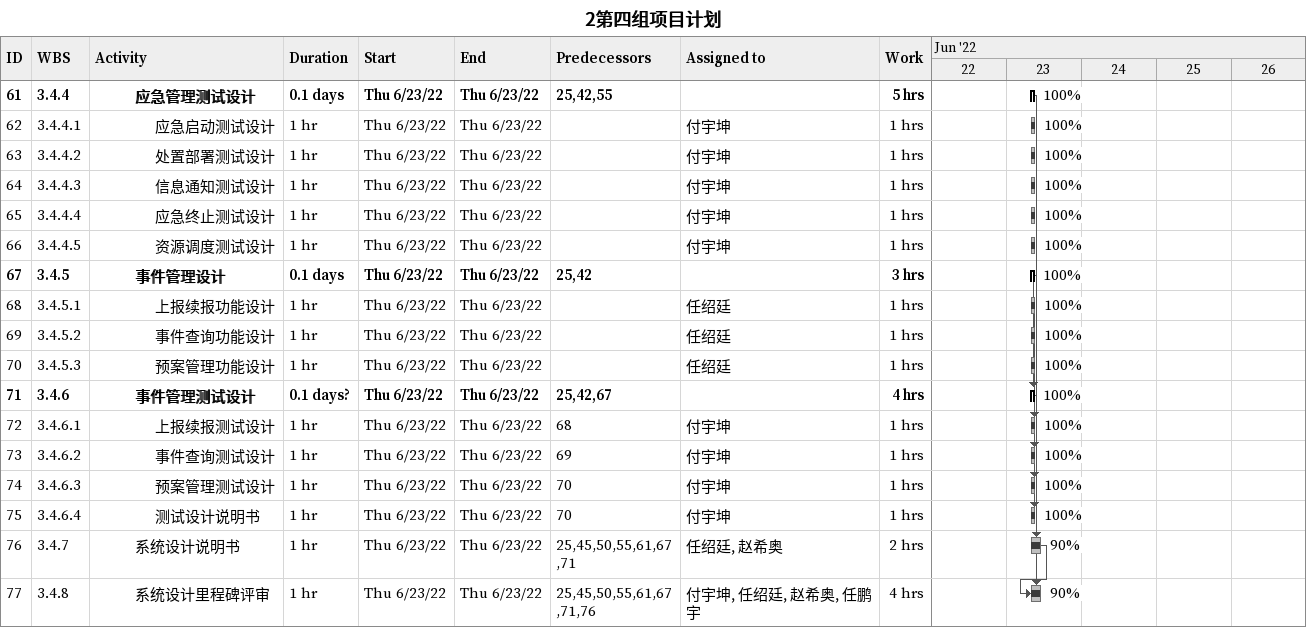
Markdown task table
2第四组项目计划

| ID | WBS | Task | Duration | Start | Finish | Predecessors | Resources | % complete | Work (h) |
|---|---|---|---|---|---|---|---|---|---|
| 61 | 3.4.4 | **应急管理测试设计** | 0.1d | 2022-06-23 | 2022-06-23 | 25, 42, 55 |  | 100 | 5 |
| 62 | 3.4.4.1 | 应急启动测试设计 | 1h | 2022-06-23 | 2022-06-23 |  | 付宇坤 | 100 | 1 |
| 63 | 3.4.4.2 | 处置部署测试设计 | 1h | 2022-06-23 | 2022-06-23 |  | 付宇坤 | 100 | 1 |
| 64 | 3.4.4.3 | 信息通知测试设计 | 1h | 2022-06-23 | 2022-06-23 |  | 付宇坤 | 100 | 1 |
| 65 | 3.4.4.4 | 应急终止测试设计 | 1h | 2022-06-23 | 2022-06-23 |  | 付宇坤 | 100 | 1 |
| 66 | 3.4.4.5 | 资源调度测试设计 | 1h | 2022-06-23 | 2022-06-23 |  | 付宇坤 | 100 | 1 |
| 67 | 3.4.5 | **事件管理设计** | 0.1d | 2022-06-23 | 2022-06-23 | 25, 42 |  | 100 | 3 |
| 68 | 3.4.5.1 | 上报续报功能设计 | 1h | 2022-06-23 | 2022-06-23 |  | 任绍廷 | 100 | 1 |
| 69 | 3.4.5.2 | 事件查询功能设计 | 1h | 2022-06-23 | 2022-06-23 |  | 任绍廷 | 100 | 1 |
| 70 | 3.4.5.3 | 预案管理功能设计 | 1h | 2022-06-23 | 2022-06-23 |  | 任绍廷 | 100 | 1 |
| 71 | 3.4.6 | **事件管理测试设计** | 0.1d? | 2022-06-23 | 2022-06-23 | 25, 42, 67 |  | 100 | 4 |
| 72 | 3.4.6.1 | 上报续报测试设计 | 1h | 2022-06-23 | 2022-06-23 | 68 | 付宇坤 | 100 | 1 |
| 73 | 3.4.6.2 | 事件查询测试设计 | 1h | 2022-06-23 | 2022-06-23 | 69 | 付宇坤 | 100 | 1 |
| 74 | 3.4.6.3 | 预案管理测试设计 | 1h | 2022-06-23 | 2022-06-23 | 70 | 付宇坤 | 100 | 1 |
| 75 | 3.4.6.4 | 测试设计说明书 | 1h | 2022-06-23 | 2022-06-23 | 70 | 付宇坤 | 100 | 1 |
| 76 | 3.4.7 | 系统设计说明书 | 1h | 2022-06-23 | 2022-06-23 | 25, 45, 50, 55, 61, 67, 71 | 任绍廷, 赵希奥 | 90 | 2 |
| 77 | 3.4.8 | 系统设计里程碑评审 | 1h | 2022-06-23 | 2022-06-23 | 25, 45, 50, 55, 61, 67, 71, 76 | 付宇坤, 任绍廷, 赵希奥, 任鹏宇 | 90 | 4 |
